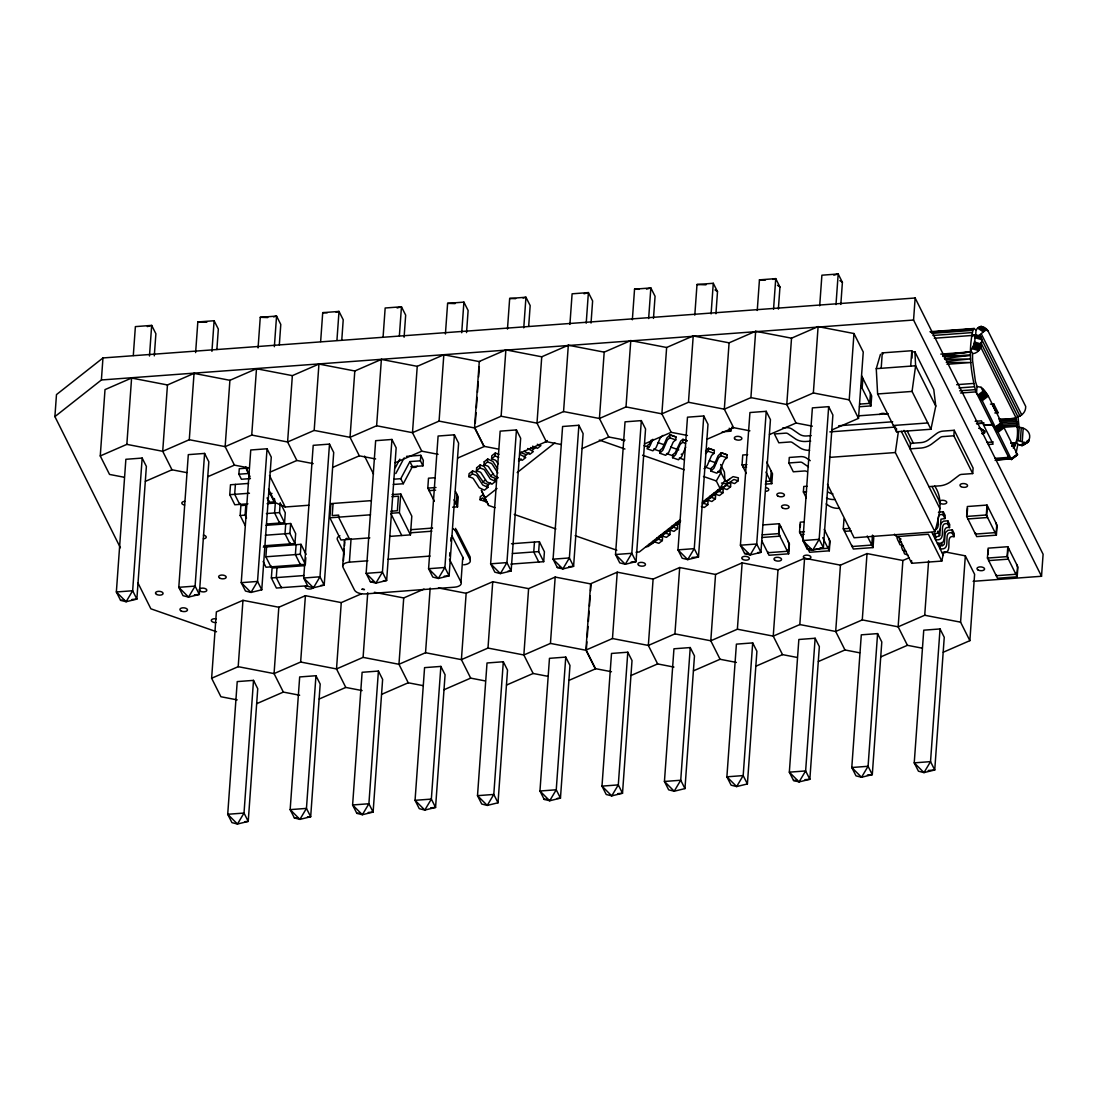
<?xml version="1.0" encoding="UTF-8"?>
<svg xmlns="http://www.w3.org/2000/svg" width="1098" height="1098" viewBox="0 0 1098 1098"><rect width="100%" height="100%" fill="white"/><g stroke="black" fill="none" stroke-linecap="round" stroke-linejoin="round"><path stroke-width="1.5" d="M896.888 537.622L898.109 540.971L901.444 542.179M901.431 546.708L902.638 550.057L905.974 551.265M903.338 550.523L904.546 553.872L907.881 555.094M993.827 426.312L995.639 427.836L982.23 400.66L976.547 393.098L977.014 386.482L975.422 381.431L972.567 360.528L972.54 353.597L970.646 349.809C974.571 347.956 977.577 331.363 971.593 336.592M972.65 353.583C976.259 353.68 980.047 350.358 980.789 346.501C982.545 339.502 982.641 334.451 973.363 334.972M1008.033 456.15L1011.45 459.499L998.041 432.31L992.221 424.501L975.944 391.876C970.563 371.755 968.038 349.329 973.308 328.961L974.159 328.48L976.012 330.32L975.532 336.921M1013.193 447.97C1019.15 440.6 1017.832 426.82 1015.828 417.638M120.396 547.792L54.9 416.609L56.478 394.594L102.965 357.948L915.142 297.997L1043.1 554.257L1041.522 576.272L973.13 581.322M54.9 416.609L101.387 379.977L102.965 357.948M124.211 477.259L109.539 474.432L100.261 455.945L105.01 389.612L131.595 378.041L167.459 384.959L194.044 373.389L229.907 380.306L256.493 368.736L292.356 375.64L318.942 364.069L354.805 370.987L381.377 359.417L417.24 366.334L443.825 354.764L479.689 361.681M100.261 455.945L126.846 444.374L131.595 378.041M133.297 355.532L135.383 326.614L151.675 325.392L155.889 333.751L154.296 355.862M142.164 458.072L132.652 590.751L126.105 601.731L120.574 600.332L116.361 591.973L125.872 459.293L142.164 458.072L146.377 466.43L136.866 599.11L126.105 601.731L116.361 591.973L132.652 590.751L136.866 599.11L131.98 599.481M149.479 356.013L151.675 325.392M167.459 384.959L162.71 451.292L171.988 469.779L186.66 472.607M126.846 444.374L162.71 451.292L189.281 439.722L194.044 373.389M195.622 352.582L197.818 321.961L214.11 320.74L218.337 329.098L216.869 349.507M204.599 453.419L195.101 586.099L188.554 597.079L183.023 595.679L178.796 587.32L188.307 454.641L204.599 453.419L208.826 461.778L199.314 594.457L188.554 597.079L178.796 587.32L195.101 586.099L199.314 594.457L194.428 594.828M211.928 351.36L214.11 320.74M229.907 380.306L225.145 446.639L234.437 465.127L249.109 467.954M237.195 699.879L220.904 696.736L211.626 678.248L216.375 611.902L242.96 600.332L278.823 607.249L305.409 595.679L341.272 602.596L361.599 593.744M247.928 503.804L234.807 504.764L229.77 494.676L230.484 484.767L248.519 483.436M235.397 484.41L234.684 494.32L239.721 504.407L239.803 503.309M250.426 478.591L241.409 479.25L238.884 474.212L239.282 468.709L247.228 468.119M245.197 525.585L240.16 515.497L240.874 505.588L245.801 505.231L245.087 515.14L246.528 518.023M189.281 439.722L225.145 446.639L251.73 435.069L256.493 368.736M258.071 347.929L260.267 317.308L276.559 316.087L280.786 324.445L279.317 344.854M211.626 678.248L238.197 666.678L242.96 600.332M267.047 448.766L257.536 581.446L251.003 592.426L245.472 591.026L241.244 582.667L250.756 449.988L267.047 448.766L271.275 457.125L261.763 589.804L251.003 592.426L241.244 582.667L257.536 581.446L261.763 589.804M274.363 346.707L276.559 316.087L273.663 316.883M253.514 680.376L244.017 813.055L237.47 824.022L231.939 822.635L227.711 814.277L237.223 681.597L253.514 680.376L257.742 688.721L248.23 821.4L237.47 824.022L227.711 814.277L244.017 813.055L248.23 821.4L244.964 821.647M274.404 498.561L274.157 501.868L269.243 502.225L269.326 501.127M270.986 565.772L270.918 566.87L265.881 556.782L266.581 546.873M307.55 585.756L276.394 588.048L271.357 577.96L272.071 568.05L304.86 565.635M266.526 524.021L284.56 522.689L279.523 512.601L280.223 502.692M279.716 521.948L279.633 523.046L274.596 512.958L275.31 503.049L267.116 503.653M276.984 567.693L276.271 577.603L281.308 587.691L281.39 586.593M292.356 375.64L287.594 441.986L296.872 460.474L313.177 463.617M284.56 522.689L285.274 512.78L280.951 504.133M278.823 607.249L274.061 673.596L283.353 692.083L299.644 695.226M285.713 523.87L285 533.779L290.037 543.867L290.119 542.769M263.794 545.802L294.95 543.51L289.913 533.422L290.627 523.513L266.032 525.324M294.95 543.51L295.664 533.601L290.627 523.513M296.103 544.69L295.389 554.6L300.427 564.688L300.509 563.59M263.122 561.462L265.991 567.227L305.354 564.331L300.317 554.243L301.017 544.334L263.314 547.12M251.73 435.069L287.594 441.986L314.179 430.416L318.942 364.069M320.643 341.574L322.716 312.656L339.007 311.434L343.221 319.793L341.766 340.202M305.354 564.331L305.82 557.715M238.197 666.678L274.061 673.596L300.646 662.025L305.409 595.679M329.496 444.114L319.985 576.793L313.452 587.773L307.907 586.373L303.693 578.015L313.204 445.335L329.496 444.114L333.71 452.472L324.198 585.152L313.452 587.773L303.693 578.015L319.985 576.793L324.198 585.152L320.945 585.399M336.935 340.353L339.007 311.434L336.112 312.23M315.963 675.723L306.452 808.403L299.919 819.369L294.388 817.983L290.16 809.624L299.672 676.944L315.963 675.723L320.191 684.068L310.679 816.747L299.919 819.369L290.16 809.624L306.452 808.403L310.679 816.747L307.413 816.994M369.834 537.855L340.97 539.996L329.88 517.803L330.869 504.188M333.023 504.229L332.214 515.566L338.719 515.086L338.568 517.158L349.658 539.351M354.805 370.987L350.042 437.333L359.321 455.821L375.626 458.964M342.686 566.101L344.47 541.218M343.454 560.639L344.278 549.027M344.525 545.706L344.758 542.398A8.976 4.461 4.1 0 1 344.799 540.079M341.272 602.596L336.51 668.943L345.788 687.43L362.093 690.573M451.978 535.865L462.766 557.194L460.982 582.077A8.976 4.461 4.1 0 1 454.558 587.183L365.469 593.922A8.976 4.461 4.1 0 1 354.53 590.12L342.974 567.268A8.976 4.461 4.1 0 1 349.397 562.162L351.058 538.953M314.179 430.416L350.042 437.333L376.628 425.763L381.377 359.417M383.092 336.921L385.165 308.003L401.456 306.781L405.67 315.14L404.091 337.251M300.646 662.025L336.51 668.943L363.095 657.373L367.734 592.728M391.945 439.461L382.433 572.14L375.887 583.12L370.355 581.72L366.142 573.362L375.653 440.682L391.945 439.461L396.158 447.819L386.647 580.499L375.887 583.12L366.142 573.362L382.433 572.14L386.647 580.499L383.394 580.746M399.384 335.7L401.456 306.781M378.412 671.07L368.901 803.75L362.367 814.716L356.823 813.33L352.609 804.971L362.12 672.292L378.412 671.07L382.626 679.415L373.114 812.095L362.367 814.716L352.609 804.971L368.901 803.75L373.114 812.095L368.228 812.465M390.01 536.373L410.46 534.863L399.384 512.67L400.729 493.949L392.041 494.594M417.24 366.334L412.491 432.681L421.769 451.168L438.075 454.311M424.048 589.091L403.721 597.943L398.958 664.29L408.236 682.778L422.908 685.605M410.46 534.863L411.805 516.142L400.729 493.949M393.304 484.465L403.295 483.738L412.409 466.636L422.936 465.854L420.41 460.817L420.809 455.313L406.507 456.356M422.936 465.854L423.334 460.35L420.809 455.313M434.341 501.237L427.795 488.116L428.495 478.206L435.055 477.726M429.126 489.543L429.044 490.641L435.604 490.161M376.628 425.763L412.491 432.681L439.076 421.11L443.825 354.764M445.417 333.97L447.613 303.35L463.905 302.128L468.119 310.487L466.54 332.598M363.095 657.373L398.958 664.29L425.544 652.72L430.169 588.075M454.394 434.808L444.882 567.488L438.335 578.468L432.804 577.068L428.591 568.709L438.102 436.03L454.394 434.808L458.607 443.167L449.096 575.846L438.335 578.468L428.591 568.709L444.882 567.488L449.096 575.846L444.21 576.203M461.709 332.749L463.905 302.128M440.861 666.417L431.349 799.097L424.802 810.063L419.271 808.677L415.058 800.318L424.569 667.639L440.861 666.417L445.074 674.762L435.563 807.442L424.802 810.063L415.058 800.318L431.349 799.097L435.563 807.442L430.677 807.812M449.658 555.904L449.892 552.596M450.729 540.985L450.962 537.663M456.288 504.325L456.988 494.416M463.631 564.825A8.976 4.461 4.1 0 0 470.054 559.719L455.492 530.938L455.67 528.358M452.623 507.207L457.537 506.851L458.25 496.941L455.478 491.382M468.846 476.683L469.066 473.691L472.565 470.932L476.189 472.236L483.381 482.187A3.39 2.58 51.8 0 0 484.438 483.079L488.088 484.424L487.883 487.416L484.383 490.161L479.222 487.732L473.362 478.701A3.321 2.539 51.8 0 0 472.511 478.014L468.846 476.683L472.346 473.924L472.565 470.932M498.492 449.109L483.82 446.282L474.542 427.795L479.291 361.448L505.876 349.878L541.739 356.795L568.325 345.225L604.188 352.142L630.774 340.572L666.637 347.49L693.222 335.919L729.086 342.837L755.657 331.267L791.521 338.184L818.106 326.614L853.97 333.531L863.248 352.019L858.499 418.365L831.913 429.936M475.297 422.922L476.038 412.711M476.395 407.619L477.136 397.407M477.493 392.302L478.234 382.104M478.591 376.998L479.332 366.787M590.559 590.793L591.053 583.985L555.19 577.068L528.605 588.638L492.741 581.72L466.156 593.291L461.407 659.637L470.685 678.125L485.357 680.952M470.054 559.719L470.232 557.139L456.439 529.867M476.642 467.775L480.142 464.962L484.081 466.43L490.957 476.216A3.39 2.58 51.8 0 0 492.014 477.108L495.665 478.44L495.459 481.432L491.959 484.191L486.798 481.761L480.951 472.73A3.321 2.539 51.8 0 0 480.087 472.044L476.422 470.713L476.642 467.721M476.422 470.713L479.922 467.94L480.142 464.962M485.947 501.772L480.032 499.714L480.251 496.721L482.585 494.978L485.467 497.504M498.341 477.781L494.375 475.777L488.528 466.76A3.321 2.539 51.8 0 0 487.663 466.074L484.012 464.729L484.218 461.736M484.012 464.729L487.512 461.97L487.718 458.978L492.878 461.421L497.572 468.736M498.121 463.878L496.104 460.776A3.321 2.539 51.8 0 0 495.239 460.103L491.588 458.758L491.794 455.766L495.294 453.007L498.917 454.311M491.588 458.758L495.088 455.999L495.294 453.007M474.542 427.795L501.127 416.224L505.876 349.878M507.468 329.084L509.664 298.464L525.956 297.242L530.169 305.601L528.701 326.01M425.544 652.72L461.407 659.637L487.992 648.067L492.741 581.72M516.444 429.922L506.933 562.601L500.386 573.581L494.855 572.182L490.641 563.823L500.153 431.143L516.444 429.922L520.658 438.28L511.146 570.96L500.386 573.581L490.641 563.823L506.933 562.601L511.146 570.96L507.894 571.207M523.76 327.863L525.956 297.242L523.06 298.038M503.309 661.751L493.798 794.444L487.251 805.41L481.72 804.024L477.506 795.666L487.018 662.986L503.309 661.751L507.523 670.109L498.012 802.789L487.251 805.41L477.506 795.666L493.798 794.444L498.012 802.789M541.739 356.795L536.991 423.142L546.269 441.629L560.941 444.457M528.605 588.638L523.856 654.984L533.134 673.472L547.806 676.299M534.465 542.041L533.752 551.951L538.789 562.039M510.913 564.097L543.702 561.682L538.665 551.594L539.379 541.685L511.503 543.743M543.702 561.682L544.416 551.772L539.379 541.685M501.127 416.224L536.991 423.142L563.562 411.572L568.325 345.225M569.903 324.432L572.099 293.811L588.391 292.59L592.618 300.948L591.026 323.059M487.992 648.067L523.856 654.984L550.441 643.414L555.19 577.068M578.893 425.269L569.382 557.949L562.835 568.929L557.304 567.529L553.076 559.17L562.588 426.491L578.893 425.269L583.107 433.628L573.595 566.307L562.835 568.929L553.076 559.17L569.382 557.949L573.595 566.307L568.709 566.664M586.208 323.21L588.391 292.59L584.054 293.784M565.758 657.098L556.247 789.778L549.7 800.758L544.169 799.371L539.955 791.013L549.467 658.333L565.758 657.098L569.972 665.457L560.46 798.136L549.7 800.758L539.955 791.013L556.247 789.778L560.46 798.136L557.208 798.383M604.188 352.142L599.426 418.489L608.717 436.977L625.009 440.12M611.476 671.729L595.185 668.586L585.907 650.098L590.655 583.752L617.241 572.182L653.104 579.099L679.689 567.529L715.553 574.446L742.138 562.876L778.002 569.793L804.573 558.223L840.437 565.141L867.022 553.57L902.885 560.488L909.144 557.77M568.997 680.376L595.583 668.806L586.305 650.332L586.908 641.822M587.279 636.716L588.006 626.505M588.377 621.413L589.104 611.202M589.475 606.096L590.202 595.898M563.562 411.572L599.426 418.489L626.011 406.919L630.774 340.572M632.352 319.779L634.548 289.158L650.84 287.937L655.067 296.295L653.475 318.406M585.907 650.098L612.478 638.528L617.241 572.182M641.328 420.616L631.817 553.296L625.284 564.262L619.752 562.876L615.525 554.517L625.037 421.838L641.328 420.616L645.555 428.975L636.044 561.654L625.284 564.262L615.525 554.517L631.817 553.296L636.044 561.654L631.158 562.011M648.644 318.557L650.84 287.937L646.502 289.131M627.795 652.212L618.298 784.892L611.751 795.872L606.22 794.485L601.992 786.127L611.504 653.447L627.795 652.212L632.023 660.571L622.511 793.25L611.751 795.872L601.992 786.127L618.298 784.892L622.511 793.25L617.625 793.621M666.637 347.49L661.874 413.836L671.153 432.324L687.458 435.467M659.774 453.227L659.98 450.235L662.149 448.464A3.321 1.386 -70.7 0 0 662.698 447.682L666.939 437.91L670.068 434.849L675.984 436.922L675.764 439.914L673.596 441.684A3.39 1.414 -70.7 0 0 672.909 442.7L668.792 452.239L665.676 455.286L659.774 453.227L662.89 450.166L667.131 440.394A3.321 1.386 -70.7 0 1 667.68 439.612L669.862 437.841L670.068 434.849L675.97 436.99M653.104 579.099L648.342 645.446L657.633 663.919L673.925 667.076M645.816 546.804L648.04 546.543L654.051 542.234A3.39 2.58 51.8 0 1 655.177 542.11L658.841 543.332L662.341 540.573L662.561 537.581L658.937 536.346M672.566 457.701L672.772 454.709L674.941 452.939A3.321 1.386 -70.7 0 0 675.49 452.143L680.719 441.053L682.86 439.324L687.293 440.874L682.86 439.392L682.654 442.316L680.472 444.086A3.321 1.386 -70.7 0 0 679.923 444.868L675.682 454.641L672.566 457.701L678.468 459.76L681.597 456.713L685.701 447.174M653.392 540.82L655.616 540.573L661.627 536.263A3.39 2.58 51.8 0 1 662.753 536.126L666.417 537.347L669.917 534.589L670.137 531.597L667.721 530.787M656.892 538.061L659.116 537.814L669.204 530.293A3.39 2.58 51.8 0 1 670.329 530.156L673.994 531.377L677.507 528.618L677.713 525.626L675.297 524.803M626.011 406.919L661.874 413.836L688.46 402.266L693.222 335.919M694.801 315.126L696.997 284.506L713.288 283.284L717.502 291.643L715.923 313.754M612.478 638.528L648.342 645.446L674.927 633.875L679.689 567.529M703.777 415.964L694.265 548.643L687.732 559.609L682.187 558.223L677.974 549.865L687.485 417.185L703.777 415.964L707.99 424.322L698.479 557.002L687.732 559.609L677.974 549.865L694.265 548.643L698.479 557.002L691.973 557.482M711.092 313.904L713.288 283.284M690.244 647.559L680.733 780.239L674.199 791.219L668.668 789.833L664.441 781.474L673.952 648.794L690.244 647.559L694.471 655.918L684.96 788.597L674.199 791.219L664.441 781.474L680.733 780.239L684.96 788.597M705.52 453.817A3.321 1.386 -70.7 0 1 706.069 453.021L708.237 451.251L708.457 448.272L714.359 450.331L714.153 453.323L711.984 455.094A3.39 1.414 -70.7 0 0 711.298 456.109L707.181 465.648L704.051 468.695M701.361 506.453L704.312 507.482L707.812 504.723L708.032 501.731L705.616 500.908M710.955 471.111L711.161 468.187L713.329 466.348A3.321 1.386 -70.7 0 0 713.878 465.566L718.119 455.78L721.249 452.733L727.164 454.805L726.945 457.797L724.776 459.568A3.39 1.414 -70.7 0 0 724.09 460.584L719.972 470.122L716.843 473.169L710.955 471.111L714.057 468.05L718.312 458.278A3.321 1.386 -70.7 0 1 718.861 457.495L721.029 455.725L721.249 452.733L727.15 454.86M706.892 500.51L707.098 500.414A3.39 2.58 51.8 0 1 708.224 500.29L711.888 501.512L715.388 498.739L715.608 495.761L711.984 494.525M729.086 342.837L724.323 409.183L733.601 427.671L749.907 430.814M715.553 574.446L710.79 640.779L720.068 659.267L736.374 662.423M706.439 499L708.663 498.753L714.674 494.443A3.39 2.58 51.8 0 1 715.814 494.306L719.478 495.527L722.978 492.769L723.184 489.777L720.768 488.967M714.016 493.029L716.239 492.769L722.251 488.473A3.39 2.58 51.8 0 1 723.39 488.336L727.054 489.557L730.554 486.798L730.76 483.806L727.137 482.571M729.621 482.585L729.827 482.489A3.39 2.58 51.8 0 1 730.966 482.365L734.631 483.587L738.13 480.828L738.35 477.836L733.093 476.628L726.272 481.226A3.321 2.539 51.8 0 1 725.353 481.295L724.653 481.102M746.324 473.499L742.042 464.921L742.742 455.011L747.669 454.654M743.373 466.348L743.291 467.446L746.571 467.199M688.46 402.266L724.323 409.183L750.908 397.613L755.657 331.267M757.249 310.473L759.445 279.853L775.737 278.631L779.951 286.99L778.372 309.101M674.927 633.875L710.79 640.779L737.376 629.209L742.138 562.876M766.226 411.311L756.714 543.99L750.181 554.957L744.636 553.57L740.423 545.212L749.934 412.532L766.226 411.311L770.439 419.669L760.928 552.349L750.181 554.957L740.423 545.212L756.714 543.99L760.928 552.349L757.675 552.582M773.541 309.252L775.737 278.631L772.841 279.427M752.693 642.906L743.181 775.586L736.648 786.566L731.103 785.18L726.89 776.821L736.401 644.142L752.693 642.906L756.906 651.265L747.395 783.945L736.648 786.566L726.89 776.821L743.181 775.586L747.395 783.945M771.235 471.22L770.535 481.13L765.608 481.487M765.237 484.136L771.784 483.655L772.498 473.746L766.706 462.134M767.831 551.635L767.749 552.733L787.431 551.278L787.513 550.18L788.46 552.074L789.009 544.375L788.144 541.383M791.521 338.184L786.772 404.531L796.05 423.018L812.355 426.161M761.71 540.628L769.012 555.259L788.693 553.804L778.619 533.628L779.319 523.719L762.932 524.926M780.582 526.244L780.5 527.342L779.566 525.448L779.004 533.161L779.868 536.153L761.834 537.485M778.002 569.793L773.239 636.126L782.517 654.614L797.189 657.455M806.989 471.646L806.742 471.495A4.159 3.459 -26.5 0 0 804.656 470.96L793.305 471.797L788.899 462.972L789.284 457.468L800.415 456.644A10.513 8.757 -26.5 0 1 806.714 458.223L810.242 460.68M788.693 553.804L789.407 543.894L779.319 523.719M804.587 542.179L799.55 532.091L800.264 522.181L803.53 521.934M800.277 526.985L800.497 523.911M806.316 497.861L803.379 491.973L803.777 486.469L806.948 486.236M750.908 397.613L786.772 404.531L813.357 392.96L818.106 326.614M819.698 305.82L821.894 275.2L838.186 273.978L842.399 282.337L840.821 304.448M737.376 629.209L773.239 636.126L799.824 624.556L804.573 558.223M808.444 548.643L808.361 549.741L811.642 549.494M828.674 406.658L819.163 539.338L812.616 550.304L807.085 548.918L802.871 540.559L812.383 407.88L828.674 406.658L832.888 415.017L823.376 547.696L812.616 550.304L802.871 540.559L819.163 539.338L823.376 547.696L820.124 547.929M835.99 304.599L838.186 273.978L833.835 275.173M815.141 638.254L805.63 770.933L799.083 781.913L793.552 780.513L789.338 772.169L798.85 639.489L815.141 638.254L819.355 646.612L809.844 779.292L799.083 781.913L789.338 772.169L805.63 770.933L809.844 779.292L804.958 779.662M828.757 538.377L829.621 541.369L829.059 549.082L828.125 547.188L828.043 548.286L814.922 549.261M806.097 545.198L809.624 552.267L829.306 550.812L830.006 540.902L824.214 529.305M858.499 418.365L849.221 399.878L853.97 333.531M840.437 565.141L835.688 631.474L844.966 649.961L859.638 652.802M852.172 545.404L852.089 546.516L871.771 545.061L872.485 535.151L873.747 537.677L873.034 547.586L853.352 549.027L843.278 528.852L843.991 518.942M844.623 530.279L844.54 531.377L851.101 530.897M862.163 388.239L862.863 378.33M870.426 393.455L869.712 403.364L859.871 404.091M859.501 406.74L870.975 405.889L871.688 395.98L861.614 375.804M799.824 624.556L835.688 631.474L862.273 619.903L867.022 553.57M881.186 368.297L882.284 352.883L911.807 350.715L911.999 358.14M877.59 633.601L868.079 766.28L861.532 777.26L856.001 775.861L851.787 767.516L861.299 634.836L877.59 633.601L881.804 641.959L872.292 774.639L861.532 777.26L851.787 767.516L868.079 766.28L872.292 774.639L867.406 775.01M1041.522 576.272L913.563 320.026L915.142 297.997M910.695 366.128L911.807 350.715M902.885 560.488L898.137 626.821L907.415 645.308L922.087 648.149M862.273 619.903L898.137 626.821L924.722 615.251L928.62 560.817M827.494 484.424L854.12 537.773L934.933 531.803C938.79 516.925 944.211 500.112 934.727 486.071M938.845 542.865L940.272 545.733L940.053 548.753C953.146 550.99 941.329 530.581 952.131 532.873L954.038 536.702C943.415 534.383 955.013 554.764 941.974 552.569M937.431 543.483C950.086 545.747 938.982 525.242 949.509 527.616L947.601 523.787C936.8 521.495 948.603 541.904 935.523 539.667L935.743 536.648L937.733 536.51A1.88 1.565 -26.5 0 0 938.515 536.291L939.545 535.371A2.539 2.114 -26.5 0 0 939.874 534.342L940.972 519.203L944.966 518.531L943.058 514.701L943.278 511.695L938.419 512.313M944.966 518.531L945.186 515.525L943.278 511.695M941.782 561.078L928.386 534.259L898.315 536.483L911.711 563.301L941.782 561.078L943.621 552.431M940.039 628.948L930.528 761.628L923.981 772.608L918.45 771.208L914.236 762.863L923.747 630.183L940.039 628.948L944.253 637.307L934.741 769.986L923.981 772.608L914.236 762.863L930.528 761.628L934.741 769.986L928.222 770.48M947.601 523.787L947.807 520.781L943.402 521.221L940.931 523.444A4.488 3.747 -26.5 0 0 940.561 524.803M953.846 435.782L954.244 430.279L943.113 431.102A10.513 8.757 -26.5 0 0 936.525 433.628L928.688 439.639A12.243 10.184 -26.5 0 1 921.016 442.59L910.489 443.359L910.091 448.862L921.647 447.998A18.597 15.482 -26.5 0 0 931.42 444.237L940.3 437.471A4.159 3.459 -26.5 0 1 942.482 436.633L953.846 435.782L972.704 473.567L961.354 474.405A4.159 3.459 -26.5 0 0 959.172 475.256L950.292 482.022A18.597 15.482 -26.5 0 1 940.519 485.769L928.949 486.647M949.509 527.616L949.729 524.611L947.807 520.781M952.131 532.873L952.35 529.867L947.931 530.307L945.46 532.53A4.488 3.747 -26.5 0 0 945.104 533.889L944.417 543.428A2.539 2.114 -26.5 0 1 944.074 544.457L943.045 545.377A1.88 1.565 -26.5 0 1 942.276 545.582L940.272 545.733M954.038 536.702L954.258 533.683L952.35 529.867M966.638 516.431L967.338 506.521L987.02 505.066L997.094 525.242L996.38 535.151L976.712 536.606L966.638 516.431L986.306 514.976L996.38 535.151M967.132 514.413L967.585 508.25M943.278 652.226L969.863 640.656L960.585 622.168L965.334 555.835L944.143 551.745M972.704 473.567L973.103 468.064L954.244 430.279M975.532 532.983L975.449 534.081L995.131 532.626L995.2 531.528L996.147 533.422L996.696 525.722L995.831 522.73M969.863 640.656L974.612 574.323L965.334 555.835M986.306 514.976L987.02 505.066M988.282 507.592L988.2 508.69L987.253 506.796L986.704 514.509L987.569 517.501L967.887 518.956M987.431 558.072L988.131 548.163L1007.813 546.708L1017.887 566.884L1017.173 576.793L997.506 578.248L987.431 558.072L1007.099 556.617L1017.173 576.793M988.035 554.517L988.365 549.892M988.763 559.486L988.68 560.598L1008.362 559.143L1007.497 556.151L1008.046 548.437L1008.993 550.331L1009.076 549.233M996.325 574.625L996.243 575.723L1015.925 574.268L1015.993 573.17L1016.94 575.064L1017.489 567.364L1016.624 564.358M1007.099 556.617L1007.813 546.708M1016.94 427.397C1023.967 426.422 1032.134 431.926 1029.073 439.818C1028.455 448.217 1011.683 434.177 1017.873 444.388L1016.089 453.049M1018.244 440.6L1019.191 427.383M1020.344 440.916L1021.291 427.698M1022.252 441.506L1023.199 428.302M940.245 528.962L938.021 532.997L932.902 534.41M880.459 354.338L876.259 368.667L877.618 393.962L896.517 431.789L930.939 429.249L912.054 391.423L915.622 365.758L914.895 351.785L912.438 351.978M934.933 531.803L895.35 452.541L898.37 431.61M1024.599 442.645L1022.279 445.61L1017.873 444.388M930.939 429.249L935.77 406.109L933.78 389.612L914.895 351.785M722.237 431.83L730.705 431.198L732.037 427.026M651.306 439.982L649.906 443.208A3.321 1.386 -70.7 0 1 649.357 443.99L647.175 445.761M652.871 439.282L649.906 446.021L646.983 448.753L652.871 450.811L656 447.764L660.118 438.226A3.39 1.414 -70.7 0 1 660.804 437.21L662.972 435.439M395.294 467.721L399.85 459.17M395.802 473.581L404.16 457.907M403.295 483.738L400.77 478.687L409.897 461.585L420.41 460.817M702.514 502.157L720 488.363L716.308 480.951L721.029 472.607L720.782 467.734M720 488.363L724.872 480.293L724.433 472.113L720.617 464.495M705.52 451.004L708.457 448.272L714.359 450.4M976.012 330.32C978.757 324.747 984.7 325.914 987.939 330.786L1025.71 406.452C1025.889 419.203 1007.497 419.587 998.837 418.887M977.769 336.482L985.18 330.443L987.5 330.265M484.218 461.805L487.718 458.978M482.804 482.049L485.467 479.936M490.82 475.722L493.496 473.609M486.661 486.112L490.641 482.969M494.622 479.84L497.27 477.74M518.503 461.009L521.152 458.923M523.801 456.823L529.112 452.637M531.761 450.551L535.742 447.408M545.02 442.37L547.339 440.531M480.032 499.714L482.2 498.067A3.39 1.414 -70.7 0 1 482.804 498.067L485.659 501.717L486.867 501.717M495.02 507.688L488.61 505.451L484.904 498.025L497.01 488.486M517.185 472.579L554.847 442.892M679.648 520.178L639.311 551.978L636.085 552.225M978.153 394.923L984.206 390.366L988.296 396.104L1001.678 423.005L995.639 427.836M978.922 395.843L984.988 391.286M979.732 396.858L985.784 392.315M980.514 397.929L986.58 393.386M981.228 398.958L987.28 394.415M981.804 399.892L987.871 395.349M982.23 400.66L988.296 396.104M994.733 427.493L1001.458 422.469M995.076 427.589L1001.705 423.293M995.461 427.849L1001.678 423.005M995.529 428.522L1001.596 423.965L1004.094 427.767L1017.489 454.668L1011.45 459.499M996.311 429.579L1002.378 425.036M997.025 430.622L1003.092 426.065M997.615 431.541L1003.682 426.998M998.041 432.31L1004.094 427.767M1011.189 458.662L1017.256 454.119M1010.874 459.239L1017.517 454.943M1011.258 459.513L1017.489 454.668M725.956 481.802L729.594 479.401M702.253 503.886L710.818 497.586A3.321 2.539 51.8 0 1 711.724 497.531L715.388 498.739M680.678 520.96L676.121 522.895M1020.179 445.349L1024.654 442.508M1026.836 441.231L1029.073 439.818M1021.25 445.637L1028.853 440.902M1022.279 445.61L1028.359 441.78M1023.171 445.266L1027.646 442.425M995.104 460.35L1011.34 458.717L995.886 459.76M934.933 529.909C942.551 527.493 933.327 512.656 943.058 514.701M145.403 481.349L171.988 469.779M207.851 476.697L234.437 465.127M270.3 472.044L296.872 460.474M332.735 467.391L359.321 455.821M395.184 462.738L421.769 451.168M457.633 458.086L484.218 446.515L474.94 428.028L439.076 421.11M519.683 453.2L546.269 441.629M582.132 448.547L608.717 436.977M644.581 443.894L671.153 432.324M707.016 439.241L733.601 427.671M769.465 434.588L796.05 423.018M256.767 703.653L283.353 692.083M319.216 699.001L345.788 687.43M381.651 694.348L408.236 682.778M444.1 689.695L470.685 678.125M506.549 685.042L533.134 673.472M631.048 675.49L657.633 663.919M693.497 670.837L720.068 659.267M755.932 666.184L782.517 654.614M818.381 661.531L844.966 649.961M880.829 656.879L907.415 645.308M702.816 503.721L703.242 503.557A3.321 2.539 51.8 0 1 704.147 503.502L707.812 504.723M680.28 521.55L674.268 525.86L672.045 526.12M664.921 533.587L665.347 533.436A3.321 2.539 51.8 0 1 666.253 533.367L669.917 534.589M727.329 484.04L721.468 483.065M704.587 501.964L702.363 502.211M663.192 534.589L660.969 534.85M147.324 326.586L150.22 325.79M397.105 307.975L400.001 307.179M976.493 423.54L983.781 422.922M976.74 423.773L983.904 423.183M982.051 433.518C987.747 433.01 981.941 428.138 978.908 428.289M982.175 433.765L984.714 432.928L985.03 431.336L979.238 428.124M944.362 358.538L970.385 355.299L943.031 355.985M942.715 355.354L970.495 351.936L940.808 354.119M942.66 354.805L970.495 351.936M946.641 361.297L970.522 358.909L944.815 359.389M1015.677 444.045L1012.411 444.251M1015.43 445.061L1012.013 445.28M410.432 529.73L432.612 528.056M410.021 532.846L431.871 531.185M349.397 562.162L367.885 560.776M388.061 559.239L430.087 556.068M120.574 600.332L123.827 600.084M370.355 581.72L373.622 581.473M557.304 567.529L560.556 567.282M744.636 553.57L747.903 553.323M807.085 548.918L810.338 548.671M294.388 817.983L297.64 817.736M356.823 813.33L360.089 813.083M544.169 799.371L547.422 799.124M793.552 780.513L796.819 780.28M101.387 379.977L913.563 320.026M929.951 331.733L974.159 328.48M930.802 332.104L973.308 328.961M930.884 332.2L939.38 331.569M946.174 331.074L954.684 330.443M961.477 329.949L969.987 329.318M931.777 333.38L972.567 330.374M932.916 335.48L972.018 332.598M934.274 338.253L971.675 335.494M876.259 368.667L915.622 365.758L935.77 406.109M946.97 364.289L970.893 362.532L946.256 362.381M956.646 384.684L973.748 383.422M977.014 386.482L981.077 387.292L984.206 390.366M877.618 393.962L912.054 391.423M958.938 387.923L974.324 386.784M959.693 390.806L975.079 389.666M960.558 393.015L975.944 391.876M990.437 404.146L993.745 403.899L998.151 412.724L994.843 412.972M857.799 415.895L888.104 413.658M782.75 427.877L785.935 427.644A10.513 8.757 -26.5 0 1 792.234 429.222L799.289 434.122A12.243 10.184 -26.5 0 0 806.605 435.975L811.12 435.631M838.68 425.75L892.701 421.769M893.36 425.489L927.796 422.95M238.884 474.212L249.411 473.43M829.855 431.885L895.68 427.026M975.148 421.303L981.475 420.836L983.616 425.132L992.221 424.501M999.221 419.889L1016.226 418.64M999.564 421.207L1016.57 419.944M1001.527 422.606L1016.83 421.481M1000.004 424.377L1016.995 423.114M1001.76 425.887L1017.064 424.761M810.681 441.149L805.191 441.52A18.597 15.482 -26.5 0 1 795.858 439.173L787.856 433.655A4.159 3.459 -26.5 0 0 785.77 433.134L774.419 433.971L778.825 442.796L790.176 441.959A4.159 3.459 -26.5 0 1 792.262 442.48L800.264 448.011A18.597 15.482 -26.5 0 0 809.597 450.358M1003.407 427.3L1017.009 426.299M394.113 479.181L400.77 478.687M229.77 494.676L249.452 493.235M268.667 493.675L271.988 493.427M986.965 442.439L993.278 441.972M988.378 444.525L993.127 444.168L983.739 425.379L992.359 424.748L1008.637 457.358L1010.489 459.211M829.704 457.386L895.35 452.541M427.795 488.116L435.988 487.512M742.042 464.921L746.956 464.564M788.899 462.972L800.25 462.134A4.159 3.459 -26.5 0 1 802.336 462.67L808.457 466.911M391.89 496.667L398.409 496.186L397.366 510.748L390.847 511.229M268.475 489.063L275.214 502.582L285.206 506.988L308.785 505.245M330.663 503.625L371.083 500.647M994.966 458.374L1008.637 457.358M240.16 515.497L245.087 515.14M266.402 513.562L279.523 512.601M329.88 517.803L370.52 514.797M392.137 513.205L399.384 512.67M803.379 491.973L806.536 491.739M265.318 535.234L289.913 533.422M265.881 556.782L300.317 554.243M762.218 534.836L778.619 533.628M799.55 532.091L804.463 531.72M843.278 528.852L849.838 528.371M512.437 553.529L538.665 551.594M804.079 534.369L800.813 534.602L799.934 531.61M271.357 577.96L304.146 575.544M835.098 499.494L834.151 499.535A18.597 15.482 -26.5 0 1 826.478 498.053M839.503 508.319L838.556 508.36A18.597 15.482 -26.5 0 1 829.237 506.013L826.176 503.927M943.045 356.548L970.385 355.299M898.809 536.922L895.941 536.099L894.513 534.163M903.352 546.008L900.017 544.786L898.795 542M759.445 279.853L765.443 280.059M696.997 284.506L706 284.821M634.548 289.158L639.05 289.309M509.664 298.464L515.662 298.67M447.613 303.35L455.107 303.611M322.716 312.656L327.218 312.82M260.267 317.308L267.775 317.569M197.818 321.961L206.822 322.277M993.745 403.899L991.851 403.817L996.257 412.642L998.151 412.724M721.592 487.059L723.815 486.798L733.546 479.661A3.321 2.539 51.8 0 1 734.466 479.606L738.13 480.828M717.516 490.271L719.739 490.01L725.97 485.632A3.321 2.539 51.8 0 1 726.89 485.577L730.554 486.798M709.939 496.241L712.163 495.994L718.394 491.616A3.321 2.539 51.8 0 1 719.314 491.547L722.978 492.769M668.545 528.879L670.768 528.618L676.78 524.309A3.39 2.58 51.8 0 1 677.919 524.185L678.619 524.364M664.468 532.091L666.692 531.83L672.923 527.465A3.321 2.539 51.8 0 1 673.843 527.397L677.507 528.618M649.316 544.045L651.539 543.784L657.771 539.406A3.321 2.539 51.8 0 1 658.676 539.351L662.341 540.573M813.357 392.96L849.221 399.878M924.722 615.251L960.585 622.168M438.445 587.952L466.156 593.291M374.377 592.289L403.721 597.943M550.441 643.414L586.305 650.332M973.857 334.89L981.145 337.127M974.53 335.7L981.42 337.704M974.681 336.551L981.557 338.541M974.667 337.608L981.557 339.611M974.351 342.013L981.241 344.017M974.2 343.235L981.077 345.225M973.899 344.511L980.789 346.501M973.487 345.76L980.377 347.764M972.993 346.913L979.883 348.917M972.43 347.874L979.32 349.878M971.867 348.588L978.743 350.591M669.862 437.841L675.764 439.914M682.654 442.316L685.605 443.345M708.237 451.251L714.153 453.323M721.029 455.725L726.945 457.797M657.853 442.563L664.29 444.814M670.727 447.064L678.77 449.878M709.349 460.556L715.786 462.807M644.059 445.706L648.877 447.394M653.681 449.068L660.09 451.319M666.513 453.556L672.923 455.794M679.333 458.031L684.15 459.719M704.998 467.007L711.408 469.244M717.817 471.481L721.029 472.607L724.872 480.293M621.399 439.818L624.337 440.847M599.302 440.065L624.94 449.027M642.577 455.19L684.246 469.752M703.475 476.477L716.308 480.951M530.609 447.545L533.559 448.574M525.983 454.545L522.332 453.213A3.39 2.58 51.8 0 1 521.276 452.307L521.083 452.088M495.088 455.999L498.739 457.344M487.512 461.97L491.163 463.315A3.39 2.58 51.8 0 1 492.22 464.207L497.874 473.018M479.922 467.94L483.587 469.285A3.39 2.58 51.8 0 1 484.643 470.177L490.298 479.002L495.459 481.432M472.346 473.924L476.01 475.256A3.39 2.58 51.8 0 1 477.067 476.161L482.722 484.973L487.883 487.416M514.248 514.413L555.917 528.975M575.16 535.687L616.829 550.249M216.526 631.748L150.865 608.8L137.923 582.873M518.654 458.991L522.277 460.295L525.777 457.537L520.068 454.476M537.306 444.292L540.93 445.582L537.444 448.341L532.557 446.186M901.005 539.063L900.223 538.487M981.392 326.326L987.939 330.786M980.596 326.381L986.073 330.073M979.718 326.737L985.18 330.443M978.785 327.382L984.261 331.074M977.893 328.233L983.355 331.939M839.901 280.635L842.399 282.337M777.453 285.288L779.951 286.99M715.004 289.941L717.502 291.643M1001.129 423.046L999.894 421.769M527.658 448.506L533.354 451.566L529.854 454.311L524.144 451.264M1000.786 422.95L1001.596 423.965M449.425 559.225L460.982 582.077M344.347 553.461L337.47 539.859A8.976 4.461 4.1 0 1 339.858 535.687M981.392 334.108L1021.703 414.811M979.745 335.508L1020.042 416.224M980.816 342.576L1018.079 417.185M980.212 346.048L1015.952 417.624M982.545 388.472L984.782 392.96M981.077 387.292L982.573 390.284M882.284 352.883L882.916 354.146M907.332 431.198L913.426 443.4M903.997 430.375L910.818 444.045M932.051 486.538L940.382 503.241M901.334 431.336L939.984 508.745M937.5 531.267L939.737 535.755M860.901 385.714L870.975 405.889M934.549 534.259L935.976 537.128M931.941 532.489L943.402 555.437M867.242 535.975L873.034 547.586M822.745 537.691L829.306 550.812M765.992 472.044L771.784 483.655M729.223 428.234L730.705 431.198M454.009 499.782L457.537 506.851M409.897 461.585L412.409 466.636M364.55 456.109L373.526 474.075M390.696 513.315L401.772 535.508M269.504 475.544L285.206 506.988M301.017 544.334L306.054 554.421M269.847 493.222L274.157 501.868M267.089 497.902L269.243 502.225M249.424 475.873L245.705 467.556M484.904 498.025L481.349 490.298L488.61 505.451M245.774 466.801L250.07 476.944M274.335 498.78L275.214 502.582M941.288 542.426L942.07 545.761M1017.928 416.115L1019.013 426.71M911.56 560.556L911.711 563.301M896.503 428.536L896.517 431.789M765.979 487.636A3.816 1.894 4.1 0 1 768.751 489.639A3.816 1.894 4.1 0 1 765.896 491.3M312.806 586.881A3.816 1.894 4.1 0 1 308.099 588.926A3.816 1.894 4.1 0 1 306.452 585.659M417.24 466.238A3.816 1.894 4.1 0 1 410.844 466.719M184.601 505.053A3.816 1.894 4.1 0 1 181.815 503.049A3.816 1.894 4.1 0 1 184.684 501.388M203.446 535.138A3.816 1.894 4.1 0 1 206.232 537.142A3.816 1.894 4.1 0 1 203.363 538.802M216.032 622.552A3.816 1.894 4.1 0 1 211.283 620.439A3.816 1.894 4.1 0 1 216.114 618.888M939.312 501.47A3.816 1.894 4.1 0 1 945.2 500.757A3.816 1.894 4.1 0 1 945.131 503.858A3.816 1.894 4.1 0 1 939.298 502.445M879.718 414.536A3.816 1.894 4.1 0 1 886.1 414.056M453.2 528.811A8.976 4.461 4.1 0 1 455.492 530.938M462.766 557.194A8.976 4.461 4.1 0 1 462.725 559.513M345.705 539.049A8.976 4.461 4.1 0 1 347.146 538.212M681.542 453.982A3.39 1.414 -70.7 0 1 681.268 454.435M832.915 493.894A12.243 10.184 -26.5 0 1 828.249 492.137M362.066 589.242L364.412 589.53L362.066 589.242M1015.828 442.727L1010.915 443.221L1015.828 442.727M1015.101 445.692L1011.67 445.953L1015.101 445.692M638.954 565.456A3.816 1.894 4.1 0 0 645.35 564.976A3.816 1.894 4.1 0 0 640.738 562.382A3.816 1.894 4.1 0 0 638.954 565.456M777.919 496.076A3.816 1.894 4.1 0 0 784.315 495.61A3.816 1.894 4.1 0 0 779.704 493.002A3.816 1.894 4.1 0 0 777.919 496.076M804.409 558.223A3.816 1.894 4.1 0 0 810.804 557.743A3.816 1.894 4.1 0 0 806.193 555.149A3.816 1.894 4.1 0 0 804.409 558.223M156.561 594.416A3.816 1.894 4.1 0 0 162.957 593.949A3.816 1.894 4.1 0 0 158.345 591.342A3.816 1.894 4.1 0 0 156.561 594.416M782.586 508.031A3.816 1.894 4.1 0 0 788.968 507.551A3.816 1.894 4.1 0 0 784.356 504.956A3.816 1.894 4.1 0 0 782.586 508.031M978.071 569.986A3.816 1.894 4.1 0 0 984.467 569.505A3.816 1.894 4.1 0 0 979.841 566.911A3.816 1.894 4.1 0 0 978.071 569.986M735.385 439.433A3.816 1.894 4.1 0 0 741.768 438.967A3.816 1.894 4.1 0 0 737.156 436.359A3.816 1.894 4.1 0 0 735.385 439.433M219.696 578.124A3.816 1.894 4.1 0 0 226.078 577.658A3.816 1.894 4.1 0 0 221.467 575.064A3.816 1.894 4.1 0 0 219.696 578.124M200.303 591.191A3.816 1.894 4.1 0 0 206.685 590.71A3.816 1.894 4.1 0 0 202.073 588.116A3.816 1.894 4.1 0 0 200.303 591.191M180.978 610.872A3.816 1.894 4.1 0 0 187.374 610.406A3.816 1.894 4.1 0 0 182.762 607.812A3.816 1.894 4.1 0 0 180.978 610.872M742.838 559.445A3.816 1.894 4.1 0 0 749.234 558.964A3.816 1.894 4.1 0 0 744.622 556.37A3.816 1.894 4.1 0 0 742.838 559.445M775.037 560.392A3.816 1.894 4.1 0 0 781.433 559.911A3.816 1.894 4.1 0 0 776.821 557.317A3.816 1.894 4.1 0 0 775.037 560.392M961.052 486.634A3.816 1.894 4.1 0 0 967.448 486.153A3.816 1.894 4.1 0 0 962.836 483.559A3.816 1.894 4.1 0 0 961.052 486.634"/></g></svg>
